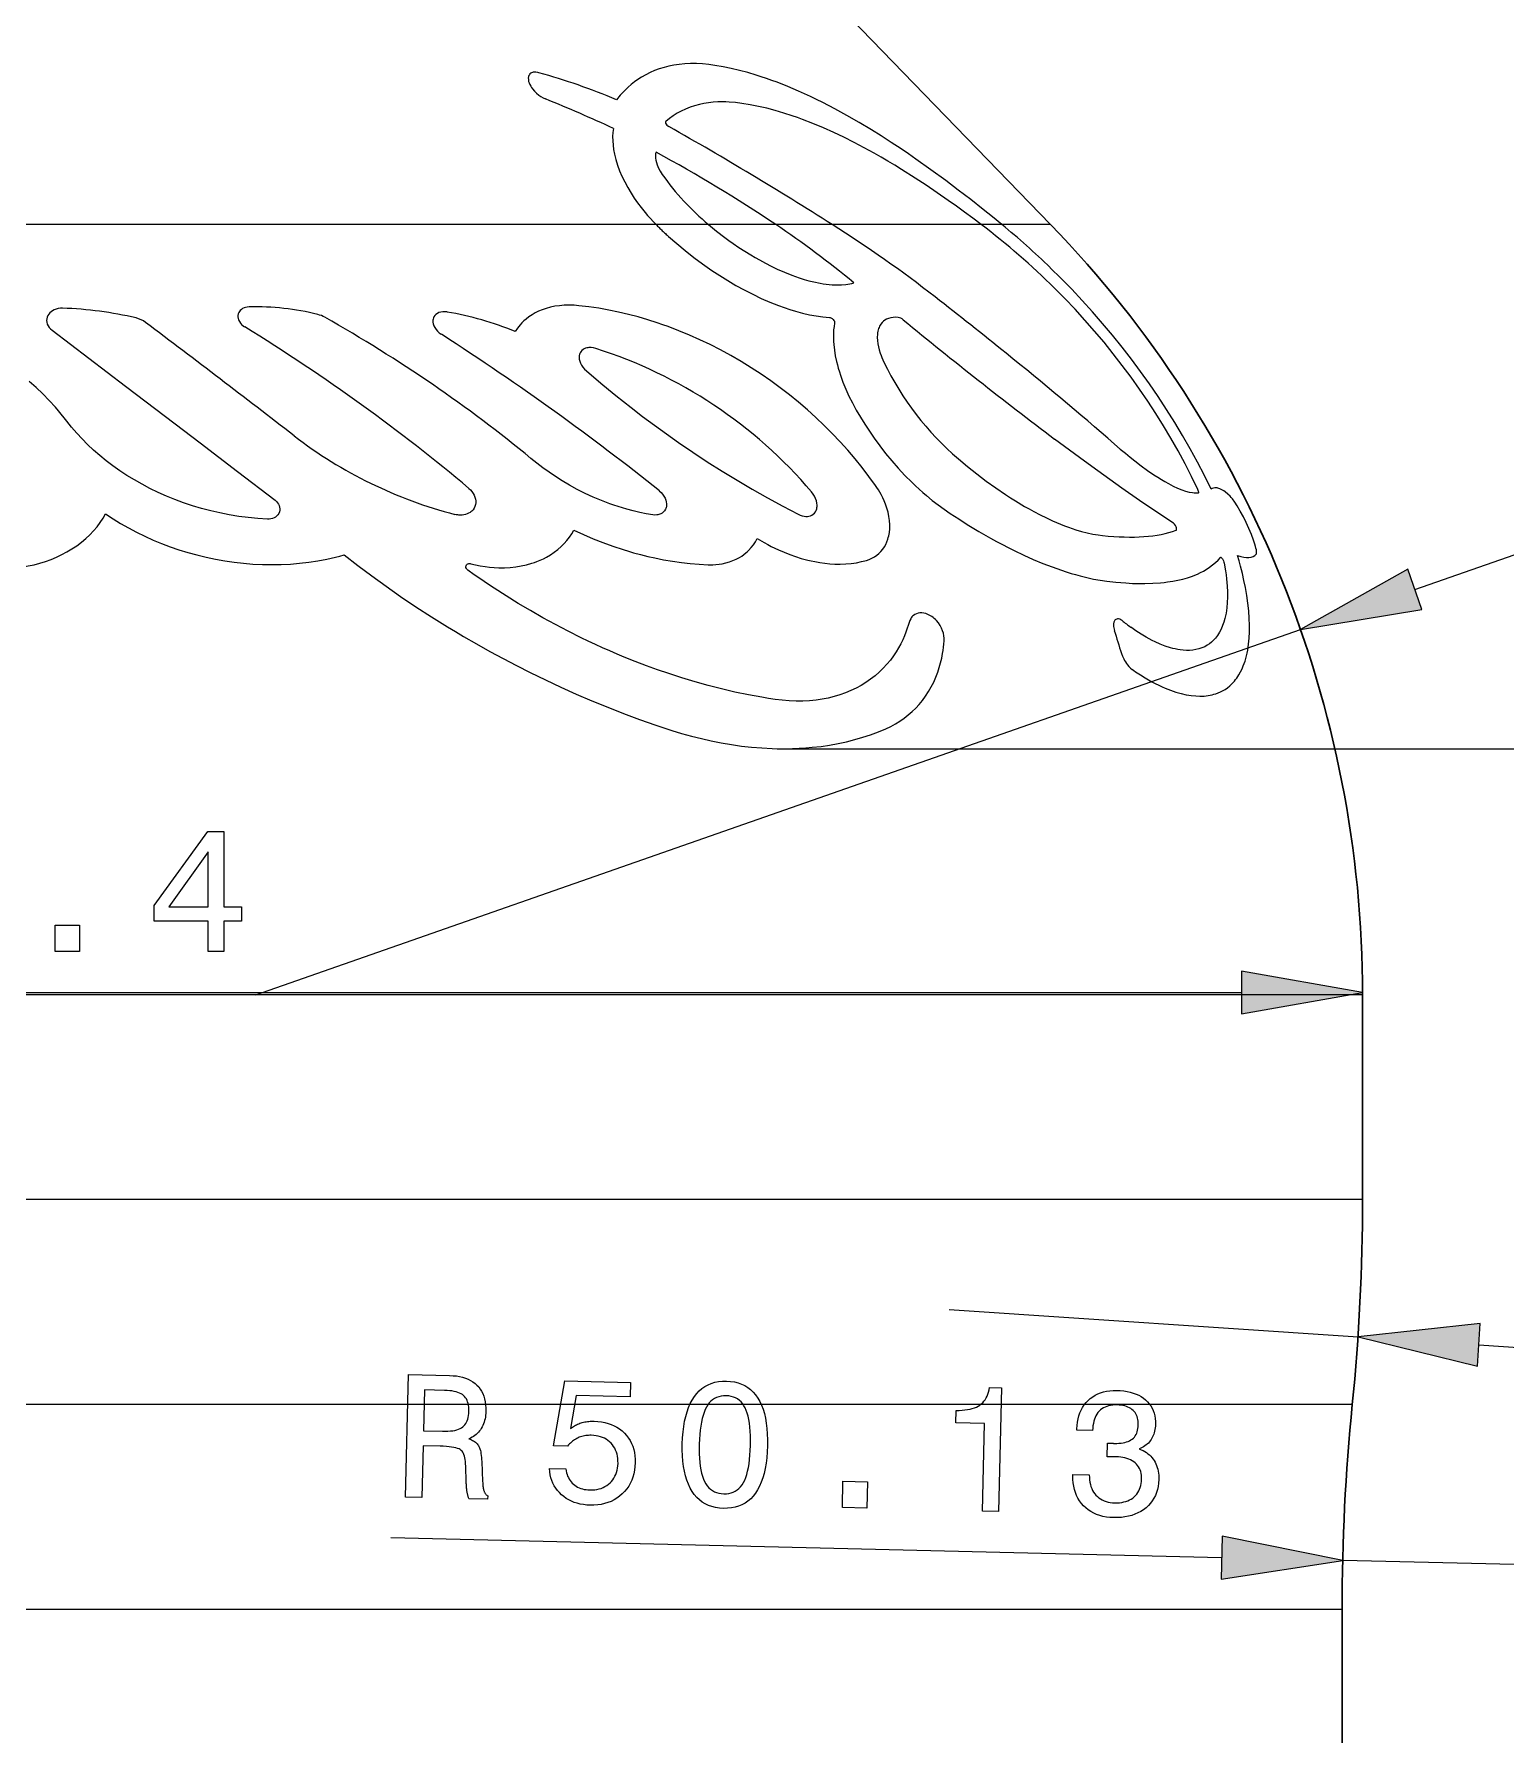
# Model space of a CAD drawing. Extents: x 0 to 594, y 0 to 575.
# Drawn here: x 129.86 to 165.77, y 252.37 to 293.85 of the extents above; entities that cross this region are included whole.
import ezdxf

# ---------------------------------------------------------------- set-up
doc = ezdxf.new("R2010")
doc.units = 0
doc.linetypes.add('DASHED', pattern=[15, 12, -3])

msp = doc.modelspace()

# ---------------------------------------------------------------- linework, layer by layer
at = {"color": 7, "lineweight": 30, "ltscale": 0.250046}
msp.add_line((147.699, 296.379), (154.66, 289.196), dxfattribs=at)
at = {"color": 7, "lineweight": 13}
for p, q in [((151.283, 289.196), (99.483, 289.196)), ((135.271, 270.406), (160.758, 279.319)), ((148.141, 276.408), (192.688, 276.408)), ((94.826, 270.459), (159.317, 270.459)), ((157.962, 270.406), (91.871, 270.406)), ((157.962, 265.406), (91.871, 265.406)), ((165.108, 261.863), (187.217, 260.384)), ((157.743, 260.406), (92.121, 260.406)), ((158.832, 256.67), (138.562, 257.153)), ((157.524, 255.406), (92.371, 255.406))]:
    msp.add_line(p, q, dxfattribs=at)
at = {"color": 7, "lineweight": 13, "ltscale": 0.084433}
msp.add_line((154.66, 289.196), (151.283, 289.196), dxfattribs=at)
at = {"color": 7, "lineweight": 13, "ltscale": 0.434299}
msp.add_line((163.547, 280.294), (179.945, 286.029), dxfattribs=at)
at = {"color": 7, "lineweight": 13, "ltscale": 0.002745}
msp.add_line((155.821, 281.624), (155.929, 281.61), dxfattribs=at)
at = {"color": 7, "lineweight": 13, "ltscale": 0.005615}
msp.add_line((156.031, 280.497), (156.254, 280.472), dxfattribs=at)
at = {"color": 7, "lineweight": 13, "ltscale": 0.107727}
for p, q in [((162.271, 270.406), (157.962, 270.406)), ((162.271, 265.406), (157.962, 265.406))]:
    msp.add_line(p, q, dxfattribs=at)
at = {"color": 7, "lineweight": 30, "ltscale": 0.125}
msp.add_line((162.271, 265.406), (162.271, 270.406), dxfattribs=at)
at = {"color": 7, "lineweight": 13, "ltscale": 0.25}
for p, q in [((152.182, 262.728), (162.16, 262.061)), ((171.783, 256.362), (161.786, 256.6))]:
    msp.add_line(p, q, dxfattribs=at)
at = {"color": 7, "lineweight": 13, "ltscale": 0.106962}
msp.add_line((162.021, 260.406), (157.743, 260.406), dxfattribs=at)
at = {"color": 7, "lineweight": 13, "ltscale": 0.106197}
msp.add_line((161.771, 255.406), (157.524, 255.406), dxfattribs=at)
at = {"color": 7, "lineweight": 30}
msp.add_line((161.771, 149.406), (161.771, 255.406), dxfattribs=at)
at = {"color": 7, "lineweight": 13}
for points in [[(142.176, 292.902), (142.148, 292.909), (142.102, 292.916), (142.058, 292.915), (142.038, 292.912), (142.019, 292.908), (141.996, 292.899), (141.975, 292.887), (141.957, 292.872), (141.943, 292.854), (141.931, 292.834), (141.923, 292.811), (141.919, 292.793), (141.917, 292.774), (141.918, 292.734), (141.926, 292.691), (141.939, 292.651), (141.956, 292.611), (141.978, 292.571), (141.997, 292.54), (142.018, 292.511), (142.066, 292.454), (142.121, 292.4), (142.172, 292.358), (142.226, 292.32), (142.282, 292.287), (142.339, 292.261)], [(146.471, 293.081), (146.319, 293.102), (146.168, 293.116), (146.021, 293.123), (145.876, 293.124), (145.734, 293.117), (145.596, 293.104), (145.47, 293.086), (145.348, 293.061), (145.228, 293.031), (145.112, 292.995), (144.998, 292.953), (144.888, 292.905), (144.782, 292.851), (144.679, 292.792), (144.593, 292.737), (144.51, 292.678), (144.43, 292.615), (144.352, 292.548), (144.302, 292.501), (144.254, 292.453), (144.206, 292.403), (144.159, 292.351), (144.07, 292.243)], [(148.512, 292.454), (148.25, 292.565), (147.99, 292.668), (147.86, 292.716), (147.73, 292.762), (147.602, 292.805), (147.475, 292.845), (147.271, 292.905), (147.069, 292.959), (146.868, 293.006), (146.669, 293.047), (146.471, 293.081)], [(153.471, 289.196), (153.243, 289.382), (153.015, 289.565), (152.711, 289.805), (152.407, 290.04), (152.103, 290.269), (151.739, 290.536), (151.376, 290.794), (151.194, 290.92), (151.013, 291.043), (150.771, 291.203), (150.53, 291.358), (150.29, 291.508), (149.99, 291.688), (149.692, 291.86), (149.394, 292.023), (149.099, 292.176), (148.951, 292.25), (148.804, 292.32), (148.658, 292.388), (148.512, 292.454)], [(147.129, 292.154), (146.97, 292.174), (146.814, 292.186), (146.738, 292.189), (146.662, 292.191), (146.543, 292.188), (146.426, 292.181), (146.312, 292.168), (146.2, 292.151), (146.091, 292.128), (145.976, 292.096), (145.864, 292.059), (145.755, 292.016), (145.65, 291.966), (145.55, 291.911), (145.453, 291.849), (145.36, 291.782), (145.272, 291.709)], [(149.372, 291.443), (149.116, 291.558), (148.861, 291.664), (148.607, 291.762), (148.481, 291.807), (148.356, 291.851), (148.148, 291.918), (147.941, 291.979), (147.735, 292.033), (147.532, 292.08), (147.33, 292.12), (147.129, 292.154)], [(145.272, 291.709), (145.267, 291.702), (145.264, 291.692), (145.265, 291.682), (145.268, 291.67), (145.281, 291.646), (145.3, 291.623), (145.322, 291.603), (145.346, 291.587)], [(143.994, 291.543), (143.981, 291.446), (143.975, 291.345), (143.976, 291.241), (143.984, 291.134), (143.999, 291.026), (144.019, 290.915), (144.035, 290.849), (144.053, 290.782), (144.094, 290.647), (144.145, 290.511), (144.203, 290.374), (144.27, 290.237), (144.344, 290.1), (144.425, 289.963), (144.502, 289.845), (144.585, 289.727), (144.672, 289.61), (144.765, 289.495), (144.829, 289.419), (144.895, 289.344), (144.964, 289.27), (145.034, 289.196)], [(152.966, 289.196), (152.763, 289.349), (152.561, 289.499), (152.361, 289.644), (152.162, 289.787), (151.893, 289.974), (151.626, 290.155), (151.358, 290.331), (151.024, 290.543), (150.856, 290.646), (150.688, 290.747), (150.524, 290.843), (150.359, 290.937), (150.111, 291.073), (149.864, 291.203), (149.617, 291.327), (149.372, 291.443)], [(145.033, 290.961), (145.023, 290.919), (145.019, 290.873), (145.02, 290.821), (145.028, 290.766), (145.042, 290.71), (145.061, 290.652), (145.077, 290.613), (145.095, 290.574), (145.137, 290.496), (145.187, 290.419)], [(146.315, 289.196), (146.509, 289.039), (146.709, 288.885), (146.811, 288.81), (146.916, 288.736), (147.057, 288.639), (147.202, 288.545), (147.348, 288.455), (147.453, 288.393), (147.558, 288.333), (147.701, 288.255), (147.845, 288.182), (147.991, 288.112), (148.168, 288.033), (148.347, 287.962), (148.437, 287.929), (148.526, 287.898), (148.646, 287.86), (148.765, 287.827), (148.884, 287.797), (149.036, 287.766), (149.112, 287.753), (149.187, 287.743), (149.26, 287.735), (149.332, 287.729), (149.446, 287.725), (149.556, 287.727), (149.662, 287.736), (149.763, 287.752), (149.811, 287.762), (149.858, 287.774)], [(145.34, 288.903), (145.538, 288.731), (145.742, 288.562), (145.953, 288.396), (146.171, 288.235), (146.283, 288.156), (146.396, 288.079), (146.587, 287.952), (146.783, 287.831), (146.983, 287.714), (147.186, 287.602), (147.393, 287.496), (147.602, 287.396), (147.809, 287.306), (147.914, 287.264), (148.018, 287.223), (148.158, 287.172), (148.299, 287.126), (148.44, 287.083), (148.608, 287.037), (148.776, 286.998), (148.943, 286.967), (149.107, 286.943), (149.188, 286.935), (149.269, 286.928)], [(158.577, 282.744), (158.413, 283.075), (158.242, 283.403), (158.064, 283.729), (157.879, 284.051), (157.687, 284.37), (157.488, 284.686), (157.284, 284.998), (157.073, 285.307), (156.856, 285.612), (156.633, 285.912), (156.404, 286.208), (156.17, 286.5), (155.93, 286.787), (155.684, 287.069), (155.434, 287.346), (155.178, 287.618), (154.918, 287.885), (154.652, 288.145)], [(158.253, 282.732), (158.1, 283.048), (157.94, 283.362), (157.772, 283.673), (157.597, 283.982), (157.416, 284.288), (157.227, 284.59), (157.032, 284.889), (156.831, 285.184), (156.623, 285.475), (156.41, 285.762), (156.19, 286.046), (155.965, 286.324), (155.734, 286.598), (155.498, 286.867), (155.256, 287.132), (155.009, 287.391), (154.757, 287.644)], [(130.556, 287.155), (130.501, 287.154), (130.447, 287.147), (130.397, 287.134), (130.35, 287.116), (130.31, 287.095), (130.274, 287.07), (130.243, 287.042), (130.217, 287.012), (130.194, 286.975), (130.177, 286.935), (130.168, 286.895), (130.166, 286.854), (130.17, 286.813), (130.182, 286.77), (130.201, 286.729), (130.227, 286.689), (130.26, 286.651), (130.299, 286.617)], [(135.105, 287.187), (135.062, 287.184), (135.02, 287.175), (134.981, 287.162), (134.945, 287.145), (134.916, 287.125), (134.891, 287.102), (134.87, 287.077), (134.854, 287.049), (134.84, 287.015), (134.833, 286.979), (134.833, 286.943), (134.838, 286.906), (134.85, 286.869), (134.868, 286.832), (134.892, 286.795), (134.922, 286.761), (134.957, 286.73), (134.997, 286.702)], [(139.939, 287.064), (139.887, 287.07), (139.835, 287.069), (139.784, 287.062), (139.737, 287.048), (139.698, 287.029), (139.664, 287.005), (139.637, 286.977), (139.616, 286.946), (139.604, 286.919), (139.596, 286.891), (139.591, 286.863), (139.59, 286.841), (139.591, 286.819), (139.598, 286.774), (139.613, 286.73), (139.636, 286.683), (139.666, 286.638), (139.703, 286.595), (139.746, 286.556), (139.795, 286.52)], [(143.154, 287.218), (143.034, 287.228), (142.914, 287.231), (142.796, 287.228), (142.68, 287.218), (142.566, 287.202), (142.456, 287.179), (142.349, 287.15), (142.258, 287.118), (142.17, 287.082), (142.087, 287.041), (142.008, 286.995), (141.933, 286.945), (141.863, 286.892), (141.811, 286.846), (141.761, 286.798), (141.715, 286.749), (141.683, 286.71), (141.652, 286.67), (141.596, 286.588)], [(150.386, 282.833), (150.227, 283.053), (150.061, 283.27), (149.889, 283.482), (149.71, 283.692), (149.525, 283.897), (149.334, 284.099), (149.137, 284.296), (148.934, 284.489), (148.725, 284.678), (148.511, 284.862), (148.29, 285.041), (148.065, 285.215), (147.834, 285.384), (147.598, 285.547), (147.356, 285.705), (147.11, 285.856), (146.859, 286.002), (146.604, 286.141), (146.356, 286.267), (146.105, 286.387), (145.85, 286.501), (145.592, 286.608), (145.33, 286.707), (145.198, 286.754), (145.065, 286.8), (144.831, 286.874), (144.595, 286.943), (144.358, 287.005), (144.119, 287.061), (143.879, 287.111), (143.638, 287.154), (143.396, 287.189), (143.154, 287.218)], [(130.299, 286.617), (132.092, 285.256), (133.302, 284.336), (133.909, 283.873), (134.823, 283.174), (135.739, 282.469)], [(149.269, 286.928), (149.282, 286.926), (149.296, 286.921), (149.313, 286.913), (149.329, 286.902), (149.353, 286.881), (149.372, 286.856), (149.384, 286.836), (149.39, 286.815), (149.391, 286.805), (149.39, 286.795)], [(149.39, 286.795), (149.377, 286.713), (149.367, 286.628), (149.362, 286.541), (149.36, 286.477), (149.361, 286.412), (149.364, 286.343), (149.369, 286.273), (149.384, 286.136), (149.407, 285.996), (149.437, 285.854), (149.458, 285.773), (149.48, 285.691), (149.506, 285.605), (149.534, 285.52), (149.595, 285.352), (149.664, 285.183), (149.74, 285.014), (149.825, 284.846)], [(150.941, 286.931), (150.879, 286.934), (150.819, 286.931), (150.762, 286.923), (150.709, 286.908), (150.66, 286.888), (150.618, 286.865), (150.58, 286.836), (150.547, 286.804), (150.519, 286.768), (150.502, 286.742), (150.487, 286.715), (150.474, 286.686), (150.463, 286.657), (150.454, 286.626), (150.447, 286.595), (150.44, 286.559), (150.436, 286.522), (150.432, 286.445), (150.436, 286.366), (150.447, 286.285), (150.461, 286.211), (150.48, 286.137), (150.503, 286.062), (150.523, 286.006), (150.544, 285.95), (150.594, 285.837)], [(143.563, 286.172), (143.509, 286.186), (143.454, 286.194), (143.425, 286.195), (143.396, 286.194), (143.37, 286.191), (143.344, 286.186), (143.313, 286.178), (143.284, 286.165), (143.257, 286.15), (143.224, 286.124), (143.198, 286.094), (143.18, 286.064), (143.168, 286.031), (143.16, 285.997), (143.157, 285.961), (143.158, 285.937), (143.161, 285.913), (143.171, 285.865), (143.191, 285.814), (143.217, 285.764), (143.25, 285.715), (143.289, 285.669), (143.334, 285.626)], [(143.334, 285.626), (143.689, 285.325), (143.87, 285.175), (144.053, 285.027), (144.237, 284.88), (144.423, 284.734), (144.707, 284.517), (144.994, 284.302), (145.286, 284.091), (145.581, 283.882), (145.931, 283.643), (146.285, 283.409), (146.645, 283.18), (147.009, 282.957), (147.377, 282.74), (147.749, 282.529), (148.125, 282.325), (148.314, 282.225), (148.504, 282.127)], [(130.66, 284.399), (130.593, 284.485), (130.524, 284.571), (130.453, 284.655), (130.381, 284.739), (130.231, 284.903), (130.073, 285.063), (129.909, 285.218), (129.74, 285.367)], [(149.825, 284.846), (149.92, 284.672), (150.02, 284.498), (150.126, 284.325), (150.238, 284.153), (150.356, 283.983), (150.493, 283.796), (150.636, 283.612), (150.786, 283.431), (150.943, 283.253), (151.106, 283.078), (151.275, 282.908), (151.363, 282.824), (151.452, 282.742), (151.542, 282.662), (151.632, 282.584), (151.773, 282.468), (151.916, 282.357), (152.063, 282.25), (152.212, 282.147)], [(135.551, 282.012), (135.318, 282.026), (135.085, 282.048), (134.853, 282.078), (134.623, 282.115), (134.394, 282.16), (134.168, 282.212), (133.944, 282.271), (133.724, 282.337), (133.508, 282.409), (133.295, 282.488), (133.087, 282.572), (132.885, 282.662), (132.687, 282.758), (132.495, 282.859), (132.308, 282.965), (132.126, 283.075), (131.951, 283.191), (131.781, 283.311), (131.617, 283.435), (131.46, 283.563), (131.31, 283.694), (131.166, 283.83), (131.029, 283.968), (130.899, 284.109), (130.776, 284.253), (130.66, 284.399)], [(157.656, 281.911), (157.251, 282.18), (156.831, 282.466), (156.401, 282.766), (155.962, 283.079), (155.664, 283.294), (155.365, 283.513), (154.758, 283.964)], [(156.218, 283.842), (156.36, 283.72), (156.484, 283.616), (156.599, 283.522), (156.713, 283.432), (156.87, 283.312), (157.027, 283.198), (157.182, 283.091), (157.273, 283.033), (157.362, 282.977), (157.449, 282.925), (157.536, 282.877), (157.648, 282.818), (157.757, 282.768), (157.863, 282.725), (157.953, 282.694), (158.039, 282.671), (158.12, 282.656), (158.16, 282.651), (158.199, 282.649), (158.233, 282.648), (158.266, 282.65)], [(144.955, 282.114), (144.795, 282.141), (144.635, 282.173), (144.476, 282.211), (144.318, 282.252), (144.214, 282.282), (144.111, 282.314), (144.006, 282.349), (143.903, 282.386), (143.7, 282.463), (143.5, 282.548), (143.304, 282.638), (143.113, 282.735), (142.926, 282.837), (142.744, 282.945), (142.583, 283.047), (142.425, 283.152), (142.273, 283.262), (142.124, 283.374), (141.98, 283.49)], [(152.411, 283.48), (152.634, 283.295), (152.861, 283.115), (153.091, 282.94), (153.325, 282.772), (153.561, 282.611), (153.681, 282.533), (153.8, 282.457), (154.026, 282.322), (154.139, 282.257), (154.253, 282.195), (154.405, 282.115), (154.557, 282.04), (154.709, 281.969), (154.899, 281.888), (154.996, 281.849), (155.093, 281.813), (155.184, 281.781), (155.275, 281.752), (155.414, 281.711), (155.552, 281.675), (155.687, 281.646), (155.821, 281.624)], [(135.739, 282.469), (135.771, 282.441), (135.799, 282.409), (135.821, 282.376), (135.839, 282.341), (135.85, 282.304), (135.856, 282.264), (135.855, 282.225), (135.846, 282.186), (135.83, 282.148), (135.807, 282.113), (135.776, 282.082), (135.748, 282.061), (135.716, 282.043), (135.678, 282.028), (135.637, 282.018), (135.595, 282.012), (135.551, 282.012)], [(140.465, 282.761), (140.506, 282.723), (140.542, 282.682), (140.572, 282.638), (140.597, 282.593), (140.616, 282.547), (140.628, 282.499), (140.635, 282.454), (140.635, 282.409), (140.628, 282.364), (140.616, 282.32), (140.596, 282.279), (140.57, 282.24), (140.554, 282.221), (140.536, 282.204), (140.516, 282.187), (140.495, 282.172), (140.462, 282.153), (140.426, 282.136), (140.388, 282.124), (140.346, 282.114), (140.302, 282.108), (140.257, 282.107), (140.225, 282.108), (140.194, 282.111), (140.16, 282.117), (140.127, 282.124)], [(145.114, 282.697), (145.157, 282.658), (145.195, 282.616), (145.227, 282.571), (145.253, 282.524), (145.272, 282.476), (145.284, 282.429), (145.29, 282.383), (145.289, 282.337), (145.285, 282.313), (145.28, 282.29), (145.273, 282.27), (145.264, 282.25), (145.244, 282.216), (145.219, 282.186), (145.187, 282.159), (145.149, 282.138), (145.127, 282.128), (145.104, 282.121), (145.079, 282.115), (145.054, 282.111), (145.005, 282.109), (144.955, 282.114)], [(148.504, 282.127), (148.551, 282.107), (148.6, 282.09), (148.649, 282.08), (148.687, 282.076), (148.725, 282.077), (148.762, 282.081), (148.802, 282.092), (148.838, 282.108), (148.87, 282.129), (148.898, 282.155), (148.922, 282.186), (148.94, 282.22), (148.953, 282.257), (148.96, 282.295), (148.963, 282.322), (148.963, 282.348), (148.959, 282.402), (148.946, 282.458), (148.926, 282.514), (148.9, 282.569), (148.867, 282.621), (148.829, 282.672)], [(150.168, 281.004), (150.236, 281.027), (150.301, 281.056), (150.361, 281.089), (150.419, 281.129), (150.473, 281.173), (150.521, 281.221), (150.565, 281.274), (150.604, 281.331), (150.637, 281.391), (150.666, 281.453), (150.689, 281.518), (150.701, 281.559), (150.712, 281.602), (150.727, 281.687), (150.735, 281.775), (150.736, 281.825), (150.736, 281.874), (150.729, 281.975), (150.715, 282.075), (150.693, 282.176), (150.665, 282.276), (150.631, 282.376), (150.599, 282.455), (150.564, 282.533), (150.525, 282.61), (150.493, 282.666), (150.46, 282.722), (150.424, 282.778), (150.386, 282.833)], [(158.266, 282.65), (158.271, 282.653), (158.272, 282.655), (158.273, 282.662), (158.273, 282.668), (158.271, 282.683), (158.263, 282.707), (158.253, 282.732)], [(159.043, 282.567), (158.986, 282.62), (158.919, 282.675), (158.885, 282.698), (158.852, 282.719), (158.821, 282.736), (158.791, 282.75), (158.743, 282.766), (158.72, 282.771), (158.697, 282.774), (158.665, 282.774), (158.634, 282.769), (158.605, 282.759), (158.577, 282.744)], [(159.674, 281.153), (159.68, 281.163), (159.683, 281.176), (159.685, 281.196), (159.684, 281.22), (159.68, 281.257), (159.671, 281.3), (159.66, 281.346), (159.646, 281.395), (159.613, 281.497), (159.56, 281.637), (159.5, 281.781), (159.434, 281.925), (159.364, 282.067), (159.289, 282.206), (159.212, 282.338), (159.154, 282.426), (159.097, 282.506), (159.069, 282.539), (159.043, 282.567)], [(128.944, 280.803), (129.1, 280.803), (129.255, 280.809), (129.41, 280.822), (129.563, 280.841), (129.714, 280.867), (129.859, 280.898), (130.002, 280.936), (130.141, 280.979), (130.277, 281.028), (130.409, 281.083), (130.536, 281.143), (130.659, 281.208), (130.784, 281.283), (130.903, 281.362), (131.016, 281.446), (131.121, 281.535), (131.22, 281.628), (131.312, 281.724), (131.397, 281.824), (131.473, 281.926), (131.543, 282.031), (131.605, 282.139)], [(131.605, 282.139), (131.785, 282.019), (131.971, 281.904), (132.163, 281.795), (132.36, 281.69), (132.563, 281.591), (132.764, 281.5), (132.97, 281.415), (133.181, 281.336), (133.395, 281.262), (133.613, 281.195), (133.833, 281.135), (134.057, 281.08), (134.283, 281.033), (134.511, 280.993), (134.741, 280.959), (134.972, 280.933), (135.2, 280.915), (135.429, 280.903), (135.658, 280.9), (135.886, 280.903), (136.113, 280.914), (136.339, 280.933), (136.562, 280.959), (136.784, 280.992), (137.002, 281.033), (137.109, 281.057), (137.216, 281.082), (137.322, 281.109), (137.427, 281.138)], [(152.212, 282.147), (152.418, 282.013), (152.625, 281.882), (152.909, 281.71), (153.195, 281.546), (153.339, 281.467), (153.483, 281.39), (153.627, 281.315), (153.772, 281.243), (154.004, 281.132), (154.235, 281.028), (154.467, 280.931), (154.697, 280.842), (154.927, 280.761), (155.043, 280.723), (155.159, 280.687), (155.269, 280.655), (155.379, 280.625), (155.545, 280.584), (155.709, 280.549), (155.872, 280.52), (156.031, 280.497)], [(140.515, 280.923), (140.63, 280.895), (140.746, 280.871), (140.863, 280.852), (140.974, 280.839), (141.085, 280.829), (141.196, 280.824), (141.336, 280.824), (141.475, 280.831), (141.612, 280.846), (141.746, 280.868), (141.877, 280.897), (142.005, 280.933), (142.067, 280.954), (142.128, 280.977), (142.207, 281.009), (142.284, 281.045), (142.359, 281.083), (142.456, 281.14), (142.549, 281.202), (142.636, 281.268), (142.717, 281.338), (142.792, 281.412), (142.861, 281.49), (142.924, 281.57), (142.981, 281.654), (143.032, 281.739)], [(143.032, 281.739), (143.264, 281.633), (143.499, 281.532), (143.739, 281.438), (143.98, 281.35), (144.233, 281.267), (144.36, 281.228), (144.487, 281.19), (144.658, 281.144), (144.83, 281.101), (145.003, 281.062), (145.219, 281.019), (145.436, 280.982), (145.653, 280.951), (145.87, 280.926), (146.087, 280.908), (146.303, 280.898)], [(157.723, 281.737), (157.729, 281.741), (157.733, 281.748), (157.734, 281.757), (157.733, 281.777), (157.728, 281.798), (157.721, 281.819), (157.704, 281.854), (157.682, 281.886), (157.669, 281.9), (157.656, 281.911)], [(146.303, 280.898), (146.361, 280.897), (146.419, 280.898), (146.495, 280.902), (146.571, 280.91), (146.645, 280.921), (146.736, 280.941), (146.825, 280.966), (146.91, 280.997), (146.991, 281.033), (147.068, 281.074), (147.123, 281.108), (147.175, 281.145), (147.224, 281.184), (147.26, 281.215), (147.293, 281.246), (147.355, 281.314), (147.411, 281.385), (147.46, 281.459), (147.502, 281.537)], [(147.502, 281.537), (147.671, 281.438), (147.758, 281.39), (147.846, 281.345), (147.934, 281.301), (148.023, 281.26), (148.159, 281.201), (148.297, 281.147), (148.436, 281.097), (148.577, 281.053), (148.74, 281.009), (148.822, 280.99), (148.904, 280.973), (149.027, 280.951), (149.151, 280.934), (149.273, 280.922), (149.396, 280.915), (149.53, 280.913), (149.663, 280.918), (149.794, 280.929), (149.922, 280.947), (150.047, 280.972), (150.168, 281.004)], [(137.427, 281.138), (137.76, 280.878), (138.1, 280.623), (138.447, 280.372), (138.8, 280.125), (139.174, 279.873), (139.555, 279.626), (139.748, 279.504), (139.943, 279.384), (140.138, 279.265), (140.335, 279.148), (140.653, 278.964), (140.975, 278.783), (141.301, 278.607), (141.63, 278.435), (141.961, 278.267), (142.334, 278.086), (142.709, 277.91), (143.088, 277.74), (143.47, 277.577), (143.855, 277.419), (144.243, 277.268), (144.633, 277.124), (145.025, 276.986), (145.419, 276.856)], [(140.441, 280.767), (140.421, 280.785), (140.406, 280.807), (140.397, 280.829), (140.395, 280.852), (140.399, 280.874), (140.41, 280.893), (140.418, 280.903), (140.428, 280.911), (140.44, 280.918), (140.453, 280.923), (140.467, 280.926), (140.483, 280.927), (140.499, 280.926), (140.515, 280.923)], [(156.254, 280.472), (156.377, 280.461), (156.498, 280.452), (156.657, 280.443), (156.812, 280.439), (156.963, 280.438), (157.154, 280.444), (157.338, 280.456), (157.427, 280.465), (157.514, 280.476), (157.642, 280.496), (157.764, 280.519), (157.883, 280.547), (157.996, 280.579), (158.123, 280.622), (158.183, 280.646), (158.242, 280.671), (158.318, 280.706), (158.39, 280.744), (158.459, 280.784), (158.538, 280.836), (158.612, 280.891), (158.681, 280.95), (158.745, 281.012), (158.805, 281.077)], [(158.896, 280.938), (158.928, 280.747), (158.942, 280.649), (158.953, 280.552), (158.962, 280.463), (158.969, 280.374), (158.975, 280.238), (158.975, 280.104), (158.97, 279.973), (158.959, 279.845), (158.95, 279.778), (158.94, 279.712), (158.927, 279.649), (158.913, 279.588), (158.888, 279.497), (158.858, 279.411), (158.823, 279.329), (158.782, 279.251), (158.759, 279.211), (158.734, 279.173), (158.708, 279.137), (158.68, 279.103), (158.636, 279.054), (158.588, 279.009), (158.537, 278.968), (158.483, 278.932), (158.419, 278.897), (158.351, 278.867), (158.28, 278.843), (158.205, 278.825), (158.127, 278.814), (158.047, 278.808), (157.973, 278.807), (157.897, 278.812), (157.82, 278.821), (157.762, 278.83), (157.702, 278.842), (157.642, 278.856), (157.582, 278.873), (157.459, 278.913), (157.336, 278.961), (157.211, 279.016), (157.139, 279.052), (157.067, 279.089), (156.99, 279.132), (156.913, 279.177), (156.765, 279.27), (156.618, 279.371)], [(156.97, 278.136), (157.133, 278.044), (157.215, 278.001), (157.297, 277.96), (157.378, 277.922), (157.459, 277.887), (157.589, 277.836), (157.717, 277.791), (157.844, 277.755), (157.97, 277.726), (158.032, 277.715), (158.093, 277.705), (158.2, 277.695), (158.304, 277.691), (158.405, 277.694), (158.503, 277.705), (158.551, 277.713), (158.598, 277.723), (158.643, 277.735), (158.688, 277.748), (158.746, 277.769), (158.802, 277.793), (158.856, 277.82), (158.917, 277.856), (158.975, 277.896), (159.029, 277.94), (159.081, 277.988), (159.113, 278.021), (159.144, 278.056), (159.174, 278.094), (159.203, 278.133), (159.256, 278.214), (159.295, 278.283), (159.33, 278.355), (159.362, 278.43), (159.383, 278.487), (159.403, 278.546), (159.421, 278.608), (159.438, 278.671), (159.454, 278.74), (159.468, 278.811), (159.48, 278.883), (159.49, 278.957), (159.504, 279.108), (159.512, 279.263), (159.512, 279.422), (159.507, 279.584), (159.493, 279.769), (159.473, 279.957), (159.445, 280.148), (159.412, 280.34), (159.377, 280.512), (159.338, 280.685), (159.294, 280.859), (159.259, 280.989), (159.221, 281.12)], [(158.805, 281.077), (158.809, 281.08), (158.815, 281.08), (158.823, 281.076), (158.838, 281.061), (158.85, 281.045), (158.861, 281.027), (158.88, 280.989), (158.889, 280.963), (158.896, 280.938)], [(147.939, 277.611), (147.776, 277.636), (147.612, 277.663), (147.286, 277.723), (146.96, 277.791), (146.634, 277.867), (146.309, 277.95), (145.985, 278.04), (145.663, 278.137), (145.342, 278.241), (145.069, 278.335), (144.798, 278.434), (144.528, 278.537), (144.26, 278.645), (144.082, 278.719), (143.905, 278.795), (143.73, 278.872), (143.555, 278.952), (143.381, 279.033), (143.209, 279.116), (142.893, 279.273), (142.581, 279.436), (142.273, 279.604), (141.969, 279.777), (141.669, 279.955), (141.374, 280.138), (141.084, 280.325), (140.921, 280.433), (140.76, 280.543), (140.6, 280.654), (140.441, 280.767)], [(152.063, 279.042), (152.064, 279.102), (152.057, 279.164), (152.044, 279.225), (152.025, 279.286), (151.998, 279.352), (151.963, 279.416), (151.922, 279.477), (151.874, 279.535), (151.848, 279.562), (151.82, 279.588), (151.791, 279.612), (151.76, 279.635), (151.715, 279.662), (151.668, 279.686), (151.619, 279.704), (151.57, 279.716), (151.521, 279.722), (151.473, 279.721), (151.428, 279.714), (151.386, 279.701), (151.347, 279.682), (151.313, 279.657), (151.294, 279.64), (151.277, 279.622), (151.261, 279.602), (151.247, 279.581), (151.224, 279.536), (151.208, 279.488)], [(156.402, 279.533), (156.377, 279.551), (156.349, 279.565), (156.32, 279.574), (156.292, 279.576), (156.272, 279.572), (156.254, 279.564), (156.239, 279.552), (156.228, 279.541), (156.22, 279.528), (156.212, 279.513), (156.206, 279.495), (156.198, 279.458), (156.195, 279.417), (156.197, 279.387), (156.201, 279.357), (156.207, 279.326), (156.215, 279.294)], [(151.208, 279.488), (151.187, 279.417), (151.164, 279.346), (151.132, 279.252), (151.095, 279.159), (151.055, 279.068), (151.006, 278.967), (150.952, 278.867), (150.893, 278.77), (150.83, 278.675), (150.752, 278.57), (150.667, 278.468), (150.577, 278.37), (150.48, 278.276), (150.378, 278.187), (150.269, 278.103), (150.155, 278.024), (150.038, 277.952), (149.915, 277.885), (149.787, 277.825), (149.655, 277.77), (149.519, 277.722), (149.378, 277.68), (149.234, 277.645), (149.087, 277.616), (148.937, 277.594), (148.779, 277.578), (148.618, 277.57), (148.456, 277.569), (148.284, 277.575), (148.111, 277.589), (147.939, 277.611)], [(150.642, 276.897), (150.761, 276.953), (150.875, 277.015), (150.984, 277.082), (151.089, 277.154), (151.188, 277.232), (151.282, 277.314), (151.371, 277.4), (151.454, 277.49), (151.532, 277.584), (151.611, 277.691), (151.683, 277.802), (151.749, 277.916), (151.809, 278.034), (151.862, 278.154), (151.908, 278.276), (151.945, 278.387), (151.977, 278.5), (152.004, 278.615), (152.026, 278.73), (152.038, 278.806), (152.048, 278.883), (152.057, 278.962), (152.063, 279.042)], [(156.389, 278.733), (156.414, 278.666), (156.444, 278.6), (156.464, 278.561), (156.486, 278.524), (156.509, 278.489), (156.534, 278.455), (156.571, 278.412), (156.611, 278.373), (156.654, 278.339)], [(145.419, 276.856), (145.657, 276.783), (145.898, 276.715), (146.139, 276.654), (146.382, 276.599), (146.626, 276.551), (146.871, 276.509), (147.115, 276.474), (147.366, 276.446), (147.616, 276.426), (147.865, 276.413), (147.99, 276.409), (148.115, 276.408), (148.238, 276.408), (148.359, 276.411), (148.523, 276.418), (148.685, 276.428), (148.846, 276.442), (149.059, 276.466), (149.269, 276.497), (149.476, 276.535), (149.68, 276.579), (149.881, 276.629), (150.078, 276.687), (150.27, 276.75), (150.458, 276.82), (150.642, 276.897)]]:
    msp.add_lwpolyline(points, dxfattribs=at)
for points in [[(163.375, 280.786), (160.758, 279.319), (163.719, 279.803)], [(134.104, 271.459), (134.104, 272.201), (132.786, 272.201), (132.786, 272.58), (134.1, 274.391), (134.492, 274.391), (134.492, 272.547), (134.92, 272.547), (134.92, 272.201), (134.492, 272.201), (134.492, 271.459)], [(133.149, 272.547), (134.104, 272.547), (134.104, 273.889)], [(130.37, 271.459), (130.37, 272.102), (130.967, 272.102), (130.967, 271.459)], [(159.317, 269.938), (162.271, 270.459), (159.317, 270.98)], [(165.142, 262.383), (162.16, 262.061), (165.073, 261.344)], [(138.923, 258.145), (138.994, 261.14), (139.995, 261.116), (140.082, 261.111), (140.164, 261.103), (140.241, 261.09), (140.315, 261.073), (140.384, 261.052), (140.449, 261.026), (140.509, 260.997), (140.565, 260.962), (140.617, 260.924), (140.664, 260.882), (140.707, 260.835), (140.746, 260.784), (140.779, 260.73), (140.808, 260.672), (140.832, 260.609), (140.851, 260.543), (140.866, 260.474), (140.876, 260.4), (140.881, 260.322), (140.881, 260.241), (140.879, 260.192), (140.875, 260.145), (140.869, 260.1), (140.861, 260.056), (140.851, 260.014), (140.839, 259.973), (140.825, 259.934), (140.809, 259.896), (140.791, 259.86), (140.771, 259.826), (140.749, 259.793), (140.726, 259.762), (140.7, 259.732), (140.673, 259.704), (140.643, 259.678), (140.612, 259.653), (140.579, 259.63), (140.544, 259.609), (140.507, 259.589), (140.469, 259.571), (140.5, 259.56), (140.53, 259.547), (140.558, 259.533), (140.584, 259.518), (140.608, 259.502), (140.631, 259.485), (140.651, 259.467), (140.67, 259.447), (140.686, 259.426), (140.701, 259.404), (140.714, 259.38), (140.726, 259.353), (140.737, 259.322), (140.747, 259.288), (140.756, 259.251), (140.763, 259.21), (140.77, 259.166), (140.775, 259.118), (140.779, 259.068), (140.782, 259.013), (140.802, 258.526), (140.804, 258.495), (140.806, 258.466), (140.808, 258.438), (140.811, 258.413), (140.814, 258.388), (140.818, 258.366), (140.822, 258.345), (140.827, 258.326), (140.832, 258.309), (140.837, 258.293), (140.843, 258.279), (140.849, 258.265), (140.857, 258.252), (140.865, 258.239), (140.873, 258.227), (140.883, 258.216), (140.893, 258.206), (140.903, 258.196), (140.915, 258.187), (140.927, 258.179), (140.925, 258.097), (140.472, 258.108), (140.466, 258.118), (140.461, 258.129), (140.456, 258.142), (140.451, 258.155), (140.446, 258.169), (140.442, 258.184), (140.438, 258.2), (140.434, 258.217), (140.43, 258.235), (140.427, 258.254), (140.424, 258.274), (140.421, 258.296), (140.418, 258.319), (140.415, 258.343), (140.413, 258.369), (140.41, 258.395), (140.408, 258.424), (140.407, 258.453), (140.405, 258.484), (140.404, 258.516), (140.392, 258.905), (140.389, 258.961), (140.384, 259.014), (140.378, 259.062), (140.369, 259.107), (140.359, 259.147), (140.347, 259.184), (140.333, 259.216), (140.318, 259.245), (140.3, 259.269), (140.281, 259.289), (140.257, 259.306), (140.228, 259.322), (140.192, 259.336), (140.15, 259.349), (140.101, 259.36), (140.046, 259.369), (139.985, 259.377), (139.918, 259.383), (139.844, 259.387), (139.764, 259.39), (139.353, 259.4), (139.323, 258.135)], [(142.432, 258.843), (142.833, 258.834), (142.84, 258.788), (142.85, 258.744), (142.862, 258.702), (142.877, 258.662), (142.894, 258.624), (142.914, 258.588), (142.937, 258.554), (142.962, 258.522), (142.989, 258.492), (143.019, 258.464), (143.051, 258.438), (143.085, 258.415), (143.121, 258.394), (143.158, 258.376), (143.198, 258.36), (143.239, 258.348), (143.282, 258.337), (143.327, 258.33), (143.373, 258.325), (143.422, 258.322), (143.481, 258.323), (143.538, 258.327), (143.592, 258.335), (143.645, 258.346), (143.695, 258.362), (143.742, 258.381), (143.788, 258.403), (143.831, 258.43), (143.872, 258.46), (143.911, 258.494), (143.946, 258.531), (143.979, 258.57), (144.007, 258.612), (144.032, 258.656), (144.053, 258.703), (144.071, 258.752), (144.085, 258.803), (144.096, 258.857), (144.102, 258.914), (144.106, 258.972), (144.105, 259.032), (144.101, 259.09), (144.093, 259.145), (144.082, 259.198), (144.067, 259.248), (144.048, 259.296), (144.026, 259.341), (143.999, 259.384), (143.969, 259.425), (143.936, 259.463), (143.899, 259.499), (143.86, 259.531), (143.818, 259.559), (143.774, 259.583), (143.727, 259.604), (143.677, 259.622), (143.625, 259.636), (143.57, 259.646), (143.513, 259.653), (143.453, 259.656), (143.419, 259.656), (143.385, 259.655), (143.351, 259.652), (143.318, 259.648), (143.286, 259.643), (143.254, 259.636), (143.223, 259.628), (143.192, 259.618), (143.162, 259.607), (143.132, 259.594), (143.104, 259.58), (143.075, 259.565), (143.048, 259.549), (143.021, 259.531), (142.995, 259.511), (142.97, 259.49), (142.945, 259.468), (142.921, 259.445), (142.898, 259.42), (142.876, 259.394), (142.532, 259.402), (142.806, 260.986), (144.408, 260.947), (144.399, 260.593), (143.086, 260.625), (142.947, 259.82), (142.969, 259.838), (142.992, 259.855), (143.016, 259.871), (143.041, 259.887), (143.066, 259.901), (143.092, 259.914), (143.119, 259.927), (143.147, 259.938), (143.175, 259.949), (143.204, 259.958), (143.234, 259.967), (143.264, 259.975), (143.295, 259.982), (143.327, 259.987), (143.358, 259.992), (143.391, 259.996), (143.423, 259.998), (143.457, 260), (143.491, 260.001), (143.525, 260), (143.615, 259.996), (143.702, 259.985), (143.785, 259.97), (143.864, 259.948), (143.94, 259.922), (144.012, 259.89), (144.08, 259.853), (144.144, 259.81), (144.204, 259.762), (144.261, 259.709), (144.313, 259.651), (144.36, 259.59), (144.4, 259.526), (144.435, 259.458), (144.465, 259.387), (144.488, 259.313), (144.506, 259.235), (144.518, 259.155), (144.525, 259.071), (144.526, 258.983), (144.52, 258.891), (144.509, 258.802), (144.492, 258.717), (144.469, 258.635), (144.441, 258.558), (144.406, 258.484), (144.366, 258.414), (144.319, 258.347), (144.267, 258.284), (144.209, 258.225), (144.146, 258.171), (144.08, 258.123), (144.01, 258.081), (143.937, 258.044), (143.861, 258.014), (143.78, 257.989), (143.697, 257.971), (143.61, 257.958), (143.519, 257.952), (143.425, 257.951), (143.342, 257.955), (143.262, 257.964), (143.185, 257.978), (143.111, 257.997), (143.039, 258.02), (142.971, 258.048), (142.906, 258.081), (142.844, 258.118), (142.784, 258.16), (142.728, 258.207), (142.676, 258.258), (142.629, 258.311), (142.587, 258.367), (142.55, 258.427), (142.517, 258.489), (142.49, 258.554), (142.468, 258.622), (142.451, 258.693), (142.439, 258.767)], [(145.675, 259.447), (145.682, 259.596), (145.693, 259.737), (145.709, 259.871), (145.731, 259.997), (145.758, 260.116), (145.79, 260.227), (145.827, 260.331), (145.869, 260.428), (145.916, 260.517), (145.968, 260.599), (146.026, 260.673), (146.088, 260.739), (146.154, 260.797), (146.226, 260.847), (146.302, 260.889), (146.382, 260.923), (146.468, 260.949), (146.558, 260.967), (146.652, 260.976), (146.751, 260.978), (146.851, 260.972), (146.946, 260.958), (147.035, 260.936), (147.12, 260.906), (147.199, 260.869), (147.273, 260.824), (147.341, 260.771), (147.405, 260.71), (147.463, 260.642), (147.517, 260.565), (147.564, 260.482), (147.607, 260.391), (147.644, 260.292), (147.676, 260.186), (147.702, 260.073), (147.723, 259.953), (147.738, 259.825), (147.748, 259.69), (147.752, 259.548), (147.751, 259.398), (147.745, 259.249), (147.734, 259.107), (147.718, 258.973), (147.696, 258.846), (147.67, 258.728), (147.638, 258.616), (147.602, 258.513), (147.56, 258.416), (147.513, 258.328), (147.461, 258.247), (147.405, 258.174), (147.343, 258.109), (147.277, 258.051), (147.206, 258.002), (147.13, 257.961), (147.049, 257.927), (146.963, 257.902), (146.873, 257.884), (146.777, 257.875), (146.677, 257.873), (146.578, 257.88), (146.484, 257.894), (146.395, 257.916), (146.311, 257.945), (146.232, 257.983), (146.159, 258.028), (146.09, 258.081), (146.026, 258.141), (145.967, 258.21), (145.913, 258.286), (145.865, 258.37), (145.822, 258.461), (145.784, 258.559), (145.752, 258.664), (145.726, 258.777), (145.705, 258.896), (145.689, 259.023), (145.679, 259.157), (145.674, 259.299)], [(139.875, 260.752), (139.386, 260.763), (139.362, 259.766), (139.824, 259.755), (139.892, 259.755), (139.956, 259.757), (140.016, 259.761), (140.072, 259.768), (140.123, 259.777), (140.17, 259.789), (140.213, 259.803), (140.252, 259.819), (140.287, 259.838), (140.317, 259.86), (140.345, 259.884), (140.369, 259.911), (140.39, 259.941), (140.409, 259.975), (140.425, 260.012), (140.439, 260.051), (140.45, 260.094), (140.458, 260.14), (140.463, 260.19), (140.466, 260.242), (140.466, 260.294), (140.463, 260.342), (140.457, 260.388), (140.448, 260.431), (140.437, 260.471), (140.423, 260.508), (140.406, 260.542), (140.386, 260.573), (140.363, 260.601), (140.338, 260.626), (140.309, 260.648), (140.276, 260.669), (140.24, 260.687), (140.199, 260.703), (140.155, 260.716), (140.107, 260.728), (140.055, 260.737), (139.999, 260.744), (139.939, 260.749)], [(146.088, 259.437), (146.087, 259.317), (146.089, 259.203), (146.094, 259.095), (146.102, 258.994), (146.114, 258.9), (146.128, 258.812), (146.146, 258.731), (146.167, 258.656), (146.191, 258.588), (146.219, 258.526), (146.249, 258.471), (146.284, 258.421), (146.321, 258.377), (146.363, 258.339), (146.408, 258.306), (146.456, 258.279), (146.508, 258.258), (146.564, 258.242), (146.623, 258.232), (146.686, 258.228), (146.749, 258.229), (146.809, 258.236), (146.865, 258.249), (146.919, 258.268), (146.968, 258.292), (147.014, 258.322), (147.057, 258.358), (147.097, 258.4), (147.133, 258.447), (147.166, 258.501), (147.196, 258.56), (147.222, 258.627), (147.246, 258.7), (147.268, 258.781), (147.286, 258.868), (147.302, 258.962), (147.315, 259.063), (147.325, 259.171), (147.332, 259.286), (147.336, 259.408), (147.338, 259.53), (147.336, 259.645), (147.331, 259.754), (147.323, 259.856), (147.312, 259.951), (147.298, 260.039), (147.28, 260.12), (147.26, 260.195), (147.236, 260.263), (147.209, 260.324), (147.179, 260.379), (147.145, 260.428), (147.108, 260.471), (147.067, 260.509), (147.022, 260.542), (146.973, 260.569), (146.921, 260.59), (146.865, 260.605), (146.806, 260.615), (146.743, 260.62), (146.68, 260.618), (146.62, 260.611), (146.564, 260.598), (146.511, 260.579), (146.461, 260.554), (146.415, 260.524), (146.372, 260.487), (146.332, 260.445), (146.295, 260.397), (146.262, 260.343), (146.232, 260.283), (146.204, 260.216), (146.18, 260.142), (146.158, 260.062), (146.139, 259.975), (146.123, 259.881), (146.11, 259.78), (146.1, 259.673), (146.093, 259.558)], [(152.998, 257.809), (153.049, 259.942), (152.349, 259.959), (152.357, 260.265), (152.432, 260.265), (152.503, 260.269), (152.571, 260.275), (152.634, 260.284), (152.694, 260.295), (152.749, 260.309), (152.801, 260.326), (152.849, 260.346), (152.893, 260.368), (152.933, 260.393), (152.97, 260.421), (153.004, 260.452), (153.035, 260.487), (153.063, 260.525), (153.088, 260.567), (153.11, 260.612), (153.129, 260.66), (153.145, 260.712), (153.159, 260.767), (153.169, 260.825), (153.462, 260.818), (153.39, 257.8)], [(155.206, 258.697), (155.605, 258.688), (155.606, 258.626), (155.611, 258.567), (155.619, 258.51), (155.63, 258.457), (155.644, 258.406), (155.662, 258.358), (155.684, 258.313), (155.708, 258.27), (155.736, 258.231), (155.767, 258.194), (155.801, 258.16), (155.838, 258.129), (155.877, 258.102), (155.92, 258.079), (155.965, 258.058), (156.013, 258.042), (156.063, 258.028), (156.117, 258.018), (156.173, 258.012), (156.232, 258.009), (156.289, 258.009), (156.345, 258.012), (156.398, 258.019), (156.448, 258.029), (156.496, 258.042), (156.542, 258.058), (156.585, 258.078), (156.626, 258.1), (156.664, 258.126), (156.7, 258.156), (156.733, 258.188), (156.763, 258.222), (156.789, 258.259), (156.812, 258.298), (156.832, 258.34), (156.848, 258.384), (156.861, 258.431), (156.871, 258.48), (156.877, 258.532), (156.88, 258.586), (156.88, 258.635), (156.876, 258.682), (156.868, 258.727), (156.858, 258.769), (156.843, 258.81), (156.826, 258.848), (156.805, 258.885), (156.781, 258.919), (156.753, 258.951), (156.722, 258.981), (156.688, 259.008), (156.651, 259.033), (156.611, 259.055), (156.568, 259.074), (156.523, 259.091), (156.475, 259.104), (156.424, 259.115), (156.37, 259.124), (156.313, 259.129), (156.254, 259.132), (156.246, 259.132), (156.237, 259.132), (156.228, 259.132), (156.22, 259.133), (156.211, 259.133), (156.202, 259.133), (156.193, 259.132), (156.184, 259.132), (156.175, 259.132), (156.166, 259.132), (156.156, 259.132), (156.146, 259.132), (156.135, 259.131), (156.124, 259.131), (156.112, 259.131), (156.099, 259.13), (156.086, 259.13), (156.072, 259.13), (156.058, 259.129), (156.043, 259.129), (156.051, 259.468), (156.06, 259.467), (156.07, 259.467), (156.079, 259.466), (156.088, 259.466), (156.096, 259.465), (156.105, 259.464), (156.114, 259.464), (156.123, 259.464), (156.131, 259.463), (156.14, 259.463), (156.148, 259.462), (156.156, 259.462), (156.164, 259.462), (156.172, 259.461), (156.18, 259.461), (156.188, 259.461), (156.196, 259.46), (156.203, 259.46), (156.21, 259.46), (156.218, 259.46), (156.274, 259.46), (156.328, 259.462), (156.379, 259.466), (156.427, 259.473), (156.471, 259.482), (156.513, 259.494), (156.552, 259.508), (156.588, 259.524), (156.621, 259.543), (156.651, 259.564), (156.679, 259.588), (156.703, 259.614), (156.725, 259.642), (156.744, 259.673), (156.76, 259.707), (156.773, 259.743), (156.784, 259.781), (156.792, 259.822), (156.797, 259.866), (156.8, 259.912), (156.8, 259.956), (156.797, 259.999), (156.791, 260.039), (156.782, 260.078), (156.771, 260.114), (156.757, 260.148), (156.74, 260.181), (156.72, 260.211), (156.697, 260.239), (156.672, 260.265), (156.644, 260.289), (156.614, 260.31), (156.581, 260.33), (156.546, 260.346), (156.509, 260.361), (156.469, 260.373), (156.426, 260.382), (156.381, 260.389), (156.334, 260.394), (156.284, 260.397), (156.228, 260.396), (156.175, 260.393), (156.124, 260.386), (156.076, 260.376), (156.031, 260.362), (155.989, 260.345), (155.949, 260.325), (155.911, 260.302), (155.877, 260.275), (155.845, 260.245), (155.816, 260.211), (155.79, 260.175), (155.767, 260.135), (155.746, 260.093), (155.729, 260.047), (155.714, 259.998), (155.703, 259.946), (155.694, 259.891), (155.688, 259.833), (155.685, 259.772), (155.302, 259.781), (155.302, 259.811), (155.307, 259.897), (155.317, 259.979), (155.331, 260.058), (155.351, 260.133), (155.376, 260.205), (155.406, 260.272), (155.44, 260.336), (155.48, 260.397), (155.525, 260.453), (155.575, 260.506), (155.629, 260.555), (155.687, 260.598), (155.748, 260.635), (155.812, 260.668), (155.88, 260.695), (155.952, 260.717), (156.027, 260.733), (156.105, 260.745), (156.186, 260.751), (156.272, 260.751), (156.361, 260.747), (156.447, 260.738), (156.528, 260.726), (156.605, 260.709), (156.678, 260.688), (156.747, 260.663), (156.811, 260.634), (156.871, 260.601), (156.927, 260.563), (156.979, 260.521), (157.026, 260.476), (157.068, 260.427), (157.104, 260.375), (157.136, 260.32), (157.162, 260.262), (157.184, 260.2), (157.2, 260.135), (157.211, 260.067), (157.217, 259.996), (157.218, 259.921), (157.216, 259.878), (157.212, 259.837), (157.206, 259.797), (157.198, 259.758), (157.189, 259.72), (157.177, 259.684), (157.164, 259.649), (157.149, 259.616), (157.132, 259.583), (157.113, 259.552), (157.092, 259.523), (157.069, 259.495), (157.045, 259.468), (157.019, 259.443), (156.991, 259.42), (156.961, 259.398), (156.929, 259.377), (156.896, 259.358), (156.861, 259.341), (156.824, 259.325), (156.871, 259.305), (156.915, 259.284), (156.957, 259.26), (156.997, 259.234), (157.034, 259.207), (157.069, 259.177), (157.102, 259.146), (157.132, 259.113), (157.16, 259.077), (157.185, 259.04), (157.208, 259.001), (157.228, 258.961), (157.246, 258.918), (157.261, 258.874), (157.274, 258.829), (157.284, 258.782), (157.292, 258.733), (157.297, 258.682), (157.299, 258.63), (157.299, 258.576), (157.294, 258.491), (157.284, 258.41), (157.267, 258.332), (157.245, 258.258), (157.216, 258.188), (157.182, 258.121), (157.142, 258.058), (157.097, 257.998), (157.045, 257.942), (156.988, 257.889), (156.926, 257.841), (156.86, 257.798), (156.79, 257.761), (156.717, 257.728), (156.64, 257.701), (156.559, 257.68), (156.474, 257.664), (156.386, 257.653), (156.294, 257.647), (156.198, 257.647), (156.107, 257.652), (156.02, 257.662), (155.937, 257.677), (155.858, 257.698), (155.782, 257.725), (155.711, 257.756), (155.644, 257.793), (155.58, 257.835), (155.52, 257.883), (155.464, 257.936), (155.413, 257.994), (155.368, 258.055), (155.328, 258.119), (155.293, 258.187), (155.265, 258.258), (155.242, 258.333), (155.224, 258.412), (155.212, 258.493), (155.206, 258.579), (155.205, 258.668)], [(149.58, 257.891), (149.595, 258.534), (150.191, 258.519), (150.176, 257.877)], [(158.82, 256.149), (161.786, 256.6), (158.844, 257.191)]]:
    msp.add_lwpolyline(points, close=True, dxfattribs=at)
for centre, radius, start, end in [((137.952, 277.738), 15.742, 67.132, 74.4342), ((126.668, 253.872), 41.465, 65.3007, 67.794), ((102.136, 215.03), 87.909, 57.52935, 60.55907), ((128.026, 259.509), 35.756, 56.125, 61.5986), ((150.38, 294.089), 6.36, 215.2514, 230.2798), ((135.701, 270.826), 22.083, 50.1274, 56.2919), ((132.058, 261.954), 32.257, 52.1686, 57.6219), ((141.792, 274.5), 18.463, 45.393, 52.7528), ((140.852, 273.827), 19.887, 46.0562, 50.6132), ((130.236, 277.86), 9.301, 76.8731, 88.0272), ((135.276, 281.04), 6.15, 75.8144, 91.5931), ((138.574, 279.187), 7.994, 67.7878, 80.1633), ((78.602, 193.279), 119.284, 51.0588, 52.12094), ((132.209, 286.311), 0.622, 53.3504, 77.13), ((-124.814, -54.074), 427.146, 52.33297, 52.94422), ((136.619, 286.349), 0.674, 60.5105, 75.9178), ((150.896, 286.69), 0.247, 47.7321, 79.2844), ((224.208, 375.966), 115.273, 230.61414, 232.95207), ((140.111, 275.267), 11.439, 40.3428, 72.4315), ((157.209, 289.057), 7.358, 205.9557, 229.2926), ((96.438, 215.171), 91.046, 48.95927, 51.12974), ((142.906, 292.784), 11.016, 232.5106, 255.3888), ((186.093, 288.255), 31.193, 196.6951, 197.7732), ((159.813, 283.849), 5.5, 231.6802, 234.4925), ((159.751, 282.815), 5.442, 235.3191, 239.2755)]:
    msp.add_arc(centre, radius, start, end, dxfattribs=at)
at = {"color": 7, "linetype": 'DASHED', "lineweight": 13}
msp.add_arc((149.565, 293.619), 6.331, 224.3022, 228.1435, dxfattribs=at)
at = {"color": 7, "lineweight": 30}
for centre, radius, start, end in [((135.271, 270.406), 27, 0, 44.1026), ((112.146, 265.406), 50.125, 354.2752, 360), ((211.896, 255.406), 50.125, 174.2752, 180)]:
    msp.add_arc(centre, radius, start, end, dxfattribs=at)
at = {"color": 7, "lineweight": 13}
for centre, major_axis, ratio, start_param, end_param in [((115.482, 272.047), (34.228, -10.377), 0.60151, 0.950148, 1.155685), ((124.224, 273.317), (25.418, -8.213), 0.661399, 1.029286, 1.269655), ((13.928, 256.912), (143.558, 5.205), 0.371326, 0.404942, 0.488392), ((146.901, 289.787), (11.533, -7.525), 0.285636, 5.774778, 6.070983), ((154.823, 286.946), (4.825, -5.819), 0.167544, 6.016633, 6.311923)]:
    msp.add_ellipse(centre, major_axis=major_axis, ratio=ratio, start_param=start_param, end_param=end_param, dxfattribs=at)
for points in [[(163.375, 280.786), (160.758, 279.319), (163.375, 280.786), (163.719, 279.803)], [(159.317, 269.938), (162.271, 270.459), (159.317, 269.938), (159.317, 270.98)], [(165.142, 262.383), (162.16, 262.061), (165.142, 262.383), (165.073, 261.344)], [(158.82, 256.149), (161.786, 256.6), (158.82, 256.149), (158.844, 257.191)]]:
    msp.add_solid(points, dxfattribs=at)

doc.saveas('drawing.dxf')
